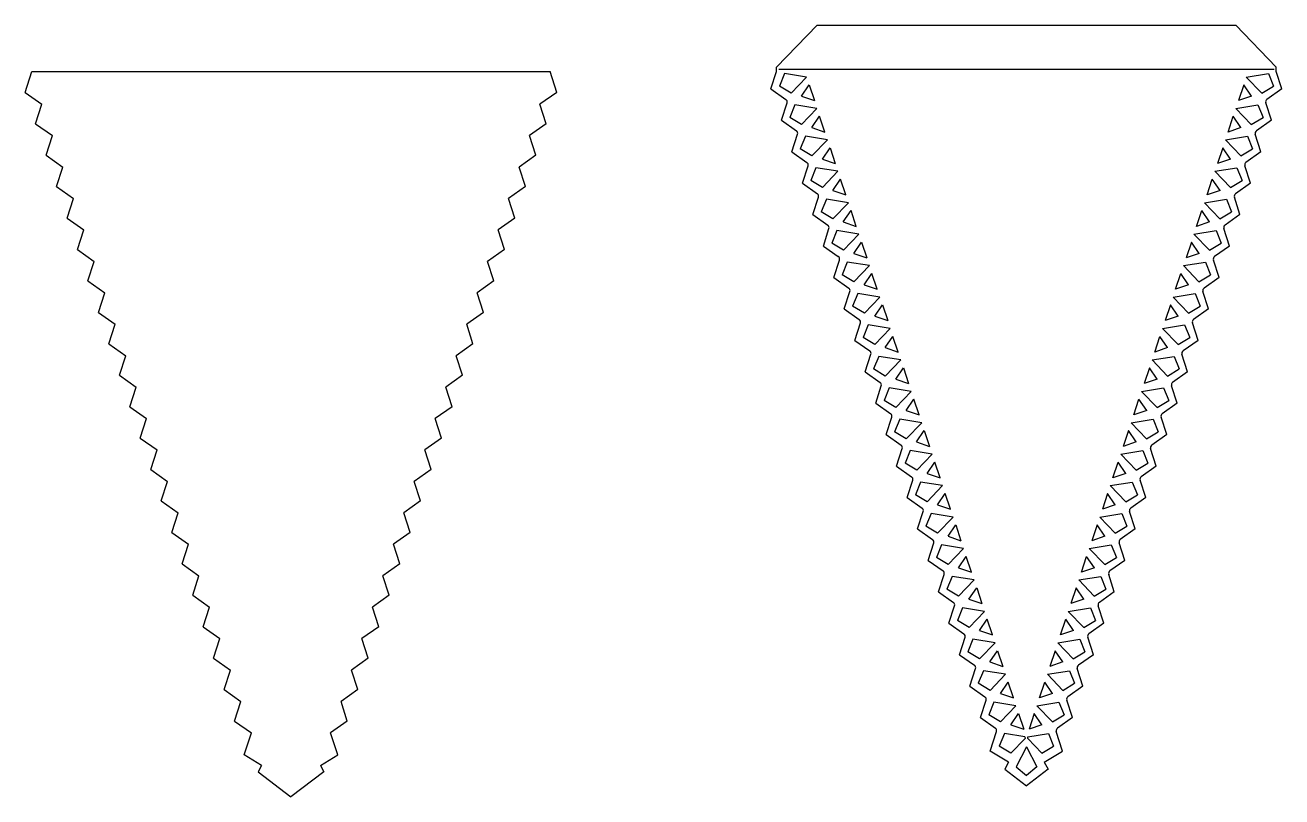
# Model space of a CAD drawing. Extents: x -1162 to -873, y 615 to 1000.
# Drawn here: x -1160.5 to -875.1, y 824.9 to 1000.1 of the extents above; entities that cross this region are included whole.
import ezdxf

# ---------------------------------------------------------------- set-up
doc = ezdxf.new("R2010")
doc.units = 0
doc.layers.get('0').update_dxf_attribs({"linetype": 'CONTINUOUS'})

msp = doc.modelspace()

# ---------------------------------------------------------------- linework, layer by layer
for p, q in [((-989.878614, 990.557107), (-980.701519, 1000.057107)), ((-980.701519, 1000.057107), (-885.591876, 1000.057107)), ((-885.591876, 1000.057107), (-876.414782, 990.557107)), ((-989.878614, 989.557107), (-989.878614, 990.557107)), ((-876.414782, 989.557107), (-876.414782, 990.557107)), ((-1160.541322, 984.808409), (-1159.008496, 989.557107)), ((-1159.008496, 989.557107), (-1041.34144, 989.557107)), ((-1039.808614, 984.808409), (-1041.34144, 989.557107)), ((-991.158051, 985.593409), (-989.878614, 989.557107)), ((-989.378614, 990.057107), (-876.914782, 990.057107)), ((-988.091414, 989.097715), (-989.254924, 986.227784)), ((-983.086842, 988.283812), (-988.091414, 989.097715)), ((-983.086842, 988.283812), (-986.602157, 984.629945)), ((-883.206553, 988.283812), (-878.201981, 989.097715)), ((-883.206553, 988.283812), (-879.691238, 984.629945)), ((-878.201981, 989.097715), (-877.038472, 986.227784)), ((-875.135345, 985.593409), (-876.414782, 989.557107)), ((-1160.541322, 984.808409), (-1156.729594, 982.115481)), ((-1039.808614, 984.808409), (-1043.620342, 982.115481)), ((-991.158051, 985.593409), (-987.756282, 983.190111)), ((-986.602157, 984.629945), (-989.254924, 986.227784)), ((-984.243486, 983.93476), (-982.492316, 986.500235)), ((-982.492316, 986.500235), (-981.303265, 982.933082)), ((-883.801079, 986.500235), (-884.99013, 982.933082)), ((-882.049909, 983.93476), (-883.801079, 986.500235)), ((-879.691238, 984.629945), (-877.038472, 986.227784)), ((-875.135345, 985.593409), (-878.537114, 983.190111)), ((-1158.163219, 977.674103), (-1156.729594, 982.115481)), ((-1042.186716, 977.674103), (-1043.620342, 982.115481)), ((-988.779949, 978.459103), (-987.500512, 982.422802)), ((-985.713311, 981.963408), (-986.876822, 979.093478)), ((-980.70874, 981.149506), (-985.713311, 981.963408)), ((-984.243486, 983.93476), (-981.303265, 982.933082)), ((-885.584656, 981.149506), (-880.580084, 981.963408)), ((-882.049909, 983.93476), (-884.99013, 982.933082)), ((-880.580084, 981.963408), (-879.416574, 979.093478)), ((-877.513447, 978.459103), (-878.792883, 982.422802)), ((-984.224055, 977.49564), (-986.876822, 979.093478)), ((-980.70874, 981.149506), (-984.224055, 977.49564)), ((-981.865384, 976.800455), (-980.114214, 979.365929)), ((-978.925163, 975.798776), (-980.114214, 979.365929)), ((-887.368232, 975.798776), (-886.179181, 979.365929)), ((-884.428011, 976.800455), (-886.179181, 979.365929)), ((-885.584656, 981.149506), (-882.06934, 977.49564)), ((-882.06934, 977.49564), (-879.416574, 979.093478)), ((-1158.163219, 977.674103), (-1154.351492, 974.981175)), ((-1042.186716, 977.674103), (-1045.998444, 974.981175)), ((-988.779949, 978.459103), (-985.378179, 976.055804)), ((-981.865384, 976.800455), (-978.925163, 975.798776)), ((-884.428011, 976.800455), (-887.368232, 975.798776)), ((-877.513447, 978.459103), (-880.915216, 976.055804)), ((-1155.785117, 970.539796), (-1154.351492, 974.981175)), ((-1044.564819, 970.539796), (-1045.998444, 974.981175)), ((-986.401846, 971.324797), (-985.12241, 975.288497)), ((-983.33521, 974.829103), (-984.498719, 971.959172)), ((-978.330638, 974.0152), (-983.33521, 974.829103)), ((-978.330638, 974.0152), (-981.845953, 970.361335)), ((-887.962758, 974.0152), (-882.958186, 974.829103)), ((-887.962758, 974.0152), (-884.447442, 970.361335)), ((-882.958186, 974.829103), (-881.794676, 971.959172)), ((-879.891549, 971.324797), (-881.170985, 975.288497)), ((-1155.785117, 970.539796), (-1151.97339, 967.846869)), ((-1044.564819, 970.539796), (-1048.376546, 967.846869)), ((-986.401846, 971.324797), (-983.000077, 968.921499)), ((-981.845953, 970.361335), (-984.498719, 971.959172)), ((-979.487282, 969.666149), (-977.736112, 972.231624)), ((-977.736112, 972.231624), (-976.547061, 968.66447)), ((-888.557283, 972.231624), (-889.746334, 968.66447)), ((-886.806113, 969.666149), (-888.557283, 972.231624)), ((-884.447442, 970.361335), (-881.794676, 971.959172)), ((-879.891549, 971.324797), (-883.293318, 968.921499)), ((-1153.407016, 963.405491), (-1151.97339, 967.846869)), ((-1046.94292, 963.405491), (-1048.376546, 967.846869)), ((-984.023744, 964.190491), (-982.744308, 968.154191)), ((-980.957108, 967.694798), (-982.120617, 964.824867)), ((-975.952536, 966.880894), (-980.957108, 967.694798)), ((-979.487282, 969.666149), (-976.547061, 968.66447)), ((-890.34086, 966.880894), (-885.336288, 967.694798)), ((-886.806113, 969.666149), (-889.746334, 968.66447)), ((-885.336288, 967.694798), (-884.172778, 964.824867)), ((-882.269651, 964.190491), (-883.549088, 968.154191)), ((-979.467851, 963.227028), (-982.120617, 964.824867)), ((-975.952536, 966.880894), (-979.467851, 963.227028)), ((-977.10918, 962.531843), (-975.35801, 965.097318)), ((-974.168959, 961.530165), (-975.35801, 965.097318)), ((-892.124436, 961.530165), (-890.935385, 965.097318)), ((-889.184215, 962.531843), (-890.935385, 965.097318)), ((-890.34086, 966.880894), (-886.825544, 963.227028)), ((-886.825544, 963.227028), (-884.172778, 964.824867)), ((-1153.407016, 963.405491), (-1149.595288, 960.712563)), ((-1046.94292, 963.405491), (-1050.754648, 960.712563)), ((-984.023744, 964.190491), (-980.621975, 961.787194)), ((-977.10918, 962.531843), (-974.168959, 961.530165)), ((-889.184215, 962.531843), (-892.124436, 961.530165)), ((-882.269651, 964.190491), (-885.67142, 961.787194)), ((-1151.028913, 956.271184), (-1149.595288, 960.712563)), ((-1049.321022, 956.271184), (-1050.754648, 960.712563)), ((-981.645642, 957.056185), (-980.366206, 961.019885)), ((-978.579006, 960.560491), (-979.742515, 957.690561)), ((-973.574434, 959.746588), (-978.579006, 960.560491)), ((-973.574434, 959.746588), (-977.089749, 956.092723)), ((-892.718962, 959.746588), (-887.71439, 960.560491)), ((-892.718962, 959.746588), (-889.203646, 956.092723)), ((-887.71439, 960.560491), (-886.55088, 957.690561)), ((-884.647753, 957.056185), (-885.92719, 961.019885)), ((-1151.028913, 956.271184), (-1147.217186, 953.578258)), ((-1049.321022, 956.271184), (-1053.13275, 953.578258)), ((-981.645642, 957.056185), (-978.243873, 954.652888)), ((-977.089749, 956.092723), (-979.742515, 957.690561)), ((-974.731078, 955.397537), (-972.979908, 957.963012)), ((-971.790857, 954.395859), (-972.979908, 957.963012)), ((-894.502538, 954.395859), (-893.313487, 957.963012)), ((-891.562317, 955.397537), (-893.313487, 957.963012)), ((-889.203646, 956.092723), (-886.55088, 957.690561)), ((-884.647753, 957.056185), (-888.049522, 954.652888)), ((-1148.650812, 949.136879), (-1147.217186, 953.578258)), ((-1051.699124, 949.136879), (-1053.13275, 953.578258)), ((-979.26754, 949.92188), (-977.988103, 953.885579)), ((-976.200904, 953.426186), (-977.364413, 950.556256)), ((-971.196332, 952.612283), (-976.200904, 953.426186)), ((-974.731078, 955.397537), (-971.790857, 954.395859)), ((-895.097064, 952.612283), (-890.092492, 953.426186)), ((-891.562317, 955.397537), (-894.502538, 954.395859)), ((-890.092492, 953.426186), (-888.928982, 950.556256)), ((-887.025855, 949.92188), (-888.305292, 953.885579)), ((-974.711647, 948.958416), (-977.364413, 950.556256)), ((-971.196332, 952.612283), (-974.711647, 948.958416)), ((-972.352976, 948.263231), (-970.601806, 950.828706)), ((-970.601806, 950.828706), (-969.412755, 947.261554)), ((-895.691589, 950.828706), (-896.88064, 947.261554)), ((-893.94042, 948.263231), (-895.691589, 950.828706)), ((-895.097064, 952.612283), (-891.581748, 948.958416)), ((-891.581748, 948.958416), (-888.928982, 950.556256)), ((-1148.650812, 949.136879), (-1144.839084, 946.443951)), ((-1051.699124, 949.136879), (-1055.510852, 946.443951)), ((-979.26754, 949.92188), (-975.865771, 947.518583)), ((-972.352976, 948.263231), (-969.412755, 947.261554)), ((-893.94042, 948.263231), (-896.88064, 947.261554)), ((-887.025855, 949.92188), (-890.427624, 947.518583)), ((-1146.272709, 942.002573), (-1144.839084, 946.443951)), ((-1054.077226, 942.002573), (-1055.510852, 946.443951)), ((-976.889438, 942.787574), (-975.610002, 946.751273)), ((-973.822801, 946.291879), (-974.986311, 943.42195)), ((-968.818229, 945.477977), (-973.822801, 946.291879)), ((-968.818229, 945.477977), (-972.333545, 941.824111)), ((-897.475166, 945.477977), (-892.470594, 946.291879)), ((-897.475166, 945.477977), (-893.95985, 941.824111)), ((-892.470594, 946.291879), (-891.307084, 943.42195)), ((-889.403957, 942.787574), (-890.683394, 946.751273)), ((-1146.272709, 942.002573), (-1142.460982, 939.309646)), ((-1054.077226, 942.002573), (-1057.888954, 939.309646)), ((-976.889438, 942.787574), (-973.487669, 940.384276)), ((-972.333545, 941.824111), (-974.986311, 943.42195)), ((-969.974874, 941.128926), (-968.223704, 943.6944)), ((-967.034653, 940.127248), (-968.223704, 943.6944)), ((-899.258742, 940.127248), (-898.069692, 943.6944)), ((-896.318522, 941.128926), (-898.069692, 943.6944)), ((-893.95985, 941.824111), (-891.307084, 943.42195)), ((-889.403957, 942.787574), (-892.805727, 940.384276)), ((-1143.894608, 934.868267), (-1142.460982, 939.309646)), ((-1056.455328, 934.868267), (-1057.888954, 939.309646)), ((-974.511336, 935.653268), (-973.2319, 939.616968)), ((-971.444699, 939.157574), (-972.608209, 936.287644)), ((-966.440127, 938.343671), (-971.444699, 939.157574)), ((-969.974874, 941.128926), (-967.034653, 940.127248)), ((-899.853268, 938.343671), (-894.848696, 939.157574)), ((-896.318522, 941.128926), (-899.258742, 940.127248)), ((-894.848696, 939.157574), (-893.685186, 936.287644)), ((-891.782059, 935.653268), (-893.061496, 939.616968)), ((-969.955443, 934.689806), (-972.608209, 936.287644)), ((-966.440127, 938.343671), (-969.955443, 934.689806)), ((-967.596772, 933.99462), (-965.845602, 936.560095)), ((-965.845602, 936.560095), (-964.656551, 932.992942)), ((-900.447793, 936.560095), (-901.636845, 932.992942)), ((-898.696624, 933.99462), (-900.447793, 936.560095)), ((-899.853268, 938.343671), (-896.337952, 934.689806)), ((-896.337952, 934.689806), (-893.685186, 936.287644)), ((-1143.894608, 934.868267), (-1140.08288, 932.175339)), ((-1056.455328, 934.868267), (-1060.267056, 932.175339)), ((-974.511336, 935.653268), (-971.109567, 933.24997)), ((-967.596772, 933.99462), (-964.656551, 932.992942)), ((-898.696624, 933.99462), (-901.636845, 932.992942)), ((-891.782059, 935.653268), (-895.183828, 933.24997)), ((-1141.516505, 927.733961), (-1140.08288, 932.175339)), ((-1058.83343, 927.733961), (-1060.267056, 932.175339)), ((-972.133234, 928.518963), (-970.853797, 932.482662)), ((-969.066597, 932.023269), (-970.230107, 929.153338)), ((-964.062025, 931.209366), (-969.066597, 932.023269)), ((-964.062025, 931.209366), (-967.577341, 927.555499)), ((-902.23137, 931.209366), (-897.226798, 932.023269)), ((-902.23137, 931.209366), (-898.716055, 927.555499)), ((-897.226798, 932.023269), (-896.063288, 929.153338)), ((-894.160161, 928.518963), (-895.439598, 932.482662)), ((-1141.516505, 927.733961), (-1137.704778, 925.041034)), ((-1058.83343, 927.733961), (-1062.645158, 925.041034)), ((-972.133234, 928.518963), (-968.731465, 926.115665)), ((-967.577341, 927.555499), (-970.230107, 929.153338)), ((-965.21867, 926.860315), (-963.4675, 929.425789)), ((-962.278449, 925.858636), (-963.4675, 929.425789)), ((-904.014947, 925.858636), (-902.825896, 929.425789)), ((-901.074726, 926.860315), (-902.825896, 929.425789)), ((-898.716055, 927.555499), (-896.063288, 929.153338)), ((-894.160161, 928.518963), (-897.56193, 926.115665)), ((-1139.138403, 920.599655), (-1137.704778, 925.041034)), ((-1061.211532, 920.599655), (-1062.645158, 925.041034)), ((-969.755132, 921.384657), (-968.475695, 925.348356)), ((-966.688495, 924.888963), (-967.852005, 922.019032)), ((-961.683923, 924.07506), (-966.688495, 924.888963)), ((-965.21867, 926.860315), (-962.278449, 925.858636)), ((-904.609472, 924.07506), (-899.6049, 924.888963)), ((-901.074726, 926.860315), (-904.014947, 925.858636)), ((-899.6049, 924.888963), (-898.441391, 922.019032)), ((-896.538264, 921.384657), (-897.8177, 925.348356)), ((-965.199239, 920.421194), (-967.852005, 922.019032)), ((-961.683923, 924.07506), (-965.199239, 920.421194)), ((-962.840568, 919.726009), (-961.089398, 922.291483)), ((-961.089398, 922.291483), (-959.900347, 918.72433)), ((-905.203998, 922.291483), (-906.393049, 918.72433)), ((-903.452828, 919.726009), (-905.203998, 922.291483)), ((-904.609472, 924.07506), (-901.094157, 920.421194)), ((-901.094157, 920.421194), (-898.441391, 922.019032)), ((-1139.138403, 920.599655), (-1135.326676, 917.906728)), ((-1061.211532, 920.599655), (-1065.02326, 917.906728)), ((-969.755132, 921.384657), (-966.353363, 918.981358)), ((-962.840568, 919.726009), (-959.900347, 918.72433)), ((-903.452828, 919.726009), (-906.393049, 918.72433)), ((-896.538264, 921.384657), (-899.940033, 918.981358)), ((-1136.760302, 913.46535), (-1135.326676, 917.906728)), ((-1063.589634, 913.46535), (-1065.02326, 917.906728)), ((-967.37703, 914.250351), (-966.097593, 918.214051)), ((-964.310393, 917.754657), (-965.473903, 914.884727)), ((-959.305821, 916.940754), (-964.310393, 917.754657)), ((-959.305821, 916.940754), (-962.821137, 913.286889)), ((-906.987574, 916.940754), (-901.983002, 917.754657)), ((-906.987574, 916.940754), (-903.472259, 913.286889)), ((-901.983002, 917.754657), (-900.819492, 914.884727)), ((-898.916365, 914.250351), (-900.195802, 918.214051)), ((-1136.760302, 913.46535), (-1132.948574, 910.772422)), ((-1063.589634, 913.46535), (-1067.401362, 910.772422)), ((-967.37703, 914.250351), (-963.975261, 911.847053)), ((-962.821137, 913.286889), (-965.473903, 914.884727)), ((-960.462465, 912.591702), (-958.711296, 915.157178)), ((-957.522244, 911.590024), (-958.711296, 915.157178)), ((-908.771151, 911.590024), (-907.5821, 915.157178)), ((-905.83093, 912.591702), (-907.5821, 915.157178)), ((-903.472259, 913.286889), (-900.819492, 914.884727)), ((-898.916365, 914.250351), (-902.318135, 911.847053)), ((-1134.382199, 906.331043), (-1132.948574, 910.772422)), ((-1065.967736, 906.331043), (-1067.401362, 910.772422)), ((-964.998928, 907.116045), (-963.719491, 911.079745)), ((-961.932291, 910.620351), (-963.095801, 907.750421)), ((-956.927719, 909.806448), (-961.932291, 910.620351)), ((-960.462465, 912.591702), (-957.522244, 911.590024)), ((-909.365676, 909.806448), (-904.361104, 910.620351)), ((-905.83093, 912.591702), (-908.771151, 911.590024)), ((-904.361104, 910.620351), (-903.197595, 907.750421)), ((-901.294468, 907.116045), (-902.573904, 911.079745)), ((-960.443035, 906.152583), (-963.095801, 907.750421)), ((-956.927719, 909.806448), (-960.443035, 906.152583)), ((-958.084363, 905.457397), (-956.333194, 908.022873)), ((-956.333194, 908.022873), (-955.144143, 904.455719)), ((-909.960202, 908.022873), (-911.149253, 904.455719)), ((-908.209032, 905.457397), (-909.960202, 908.022873)), ((-909.365676, 909.806448), (-905.850361, 906.152583)), ((-905.850361, 906.152583), (-903.197595, 907.750421)), ((-1134.382199, 906.331043), (-1130.570472, 903.638116)), ((-1065.967736, 906.331043), (-1069.779464, 903.638116)), ((-964.998928, 907.116045), (-961.597159, 904.712748)), ((-958.084363, 905.457397), (-955.144143, 904.455719)), ((-908.209032, 905.457397), (-911.149253, 904.455719)), ((-901.294468, 907.116045), (-904.696237, 904.712748)), ((-1132.004098, 899.196738), (-1130.570472, 903.638116)), ((-1068.345838, 899.196738), (-1069.779464, 903.638116)), ((-962.620826, 899.981739), (-961.341389, 903.945439)), ((-959.554189, 903.486045), (-960.717699, 900.616115)), ((-954.549617, 902.672142), (-959.554189, 903.486045)), ((-954.549617, 902.672142), (-958.064932, 899.018276)), ((-911.743778, 902.672142), (-906.739207, 903.486045)), ((-911.743778, 902.672142), (-908.228463, 899.018276)), ((-906.739207, 903.486045), (-905.575697, 900.616115)), ((-903.67257, 899.981739), (-904.952006, 903.945439)), ((-1132.004098, 899.196738), (-1128.19237, 896.50381)), ((-1068.345838, 899.196738), (-1072.157566, 896.50381)), ((-962.620826, 899.981739), (-959.219057, 897.578442)), ((-958.064932, 899.018276), (-960.717699, 900.616115)), ((-955.706261, 898.323091), (-953.955091, 900.888565)), ((-952.766041, 897.321414), (-953.955091, 900.888565)), ((-913.527355, 897.321414), (-912.338304, 900.888565)), ((-910.587134, 898.323091), (-912.338304, 900.888565)), ((-908.228463, 899.018276), (-905.575697, 900.616115)), ((-903.67257, 899.981739), (-907.074339, 897.578442)), ((-1129.625995, 892.062431), (-1128.19237, 896.50381)), ((-1070.72394, 892.062431), (-1072.157566, 896.50381)), ((-960.242724, 892.847434), (-958.963287, 896.811133)), ((-957.176087, 896.351739), (-958.339597, 893.48181)), ((-952.171515, 895.537837), (-957.176087, 896.351739)), ((-955.706261, 898.323091), (-952.766041, 897.321414)), ((-914.12188, 895.537837), (-909.117309, 896.351739)), ((-910.587134, 898.323091), (-913.527355, 897.321414)), ((-909.117309, 896.351739), (-907.953799, 893.48181)), ((-906.050672, 892.847434), (-907.330108, 896.811133)), ((-955.686831, 891.883971), (-958.339597, 893.48181)), ((-952.171515, 895.537837), (-955.686831, 891.883971)), ((-953.328159, 891.188784), (-951.576989, 893.754258)), ((-950.387938, 890.187107), (-951.576989, 893.754258)), ((-914.716405, 893.754262), (-915.905457, 890.187109)), ((-912.965235, 891.188787), (-914.716405, 893.754262)), ((-914.12188, 895.537837), (-910.606565, 891.883971)), ((-910.606565, 891.883971), (-907.953799, 893.48181)), ((-1129.625995, 892.062431), (-1125.814268, 889.369505)), ((-1070.72394, 892.062431), (-1074.535668, 889.369505)), ((-960.242724, 892.847434), (-956.840954, 890.444136)), ((-953.328159, 891.188784), (-950.387938, 890.187107)), ((-912.965235, 891.188787), (-915.905457, 890.187109)), ((-906.050672, 892.847434), (-909.452441, 890.444136)), ((-1127.247894, 884.928126), (-1125.814268, 889.369505)), ((-1073.102042, 884.928126), (-1074.535668, 889.369505)), ((-957.864622, 885.713129), (-956.585185, 889.676827)), ((-954.797986, 889.217434), (-955.961496, 886.347504)), ((-949.793413, 888.403532), (-954.797986, 889.217434)), ((-949.793413, 888.403532), (-953.308729, 884.749665)), ((-916.499982, 888.403532), (-911.49541, 889.217434)), ((-916.499982, 888.403532), (-912.984666, 884.749665)), ((-911.49541, 889.217434), (-910.3319, 886.347504)), ((-908.428774, 885.713129), (-909.708211, 889.676827)), ((-1127.247894, 884.928126), (-1123.436166, 882.235198)), ((-1073.102042, 884.928126), (-1076.913769, 882.235198)), ((-957.864622, 885.713129), (-954.462852, 883.30983)), ((-953.308729, 884.749665), (-955.961496, 886.347504)), ((-950.950058, 884.05448), (-949.198888, 886.619955)), ((-949.198888, 886.619955), (-948.009836, 883.052802)), ((-917.094508, 886.619955), (-918.283559, 883.052802)), ((-915.343337, 884.05448), (-917.094508, 886.619955)), ((-912.984666, 884.749665), (-910.3319, 886.347504)), ((-908.428774, 885.713129), (-911.830543, 883.30983)), ((-1124.869792, 877.793819), (-1123.436166, 882.235198)), ((-1075.480144, 877.793819), (-1076.913769, 882.235198)), ((-955.486519, 878.578822), (-954.207083, 882.542522)), ((-952.419884, 882.083128), (-953.583393, 879.213197)), ((-947.415311, 881.269225), (-952.419884, 882.083128)), ((-950.950058, 884.05448), (-948.009836, 883.052802)), ((-918.878085, 881.269225), (-913.873512, 882.083128)), ((-915.343337, 884.05448), (-918.283559, 883.052802)), ((-913.873512, 882.083128), (-912.710002, 879.213197)), ((-910.806876, 878.578822), (-912.086312, 882.542522)), ((-950.930627, 877.61536), (-953.583393, 879.213197)), ((-947.415311, 881.269225), (-950.930627, 877.61536)), ((-948.571956, 876.920174), (-946.820785, 879.485648)), ((-945.631734, 875.918496), (-946.820785, 879.485648)), ((-920.661661, 875.918496), (-919.47261, 879.485648)), ((-917.721439, 876.920174), (-919.47261, 879.485648)), ((-918.878085, 881.269225), (-915.362768, 877.61536)), ((-915.362768, 877.61536), (-912.710002, 879.213197)), ((-1124.869792, 877.793819), (-1121.058064, 875.100893)), ((-1075.480144, 877.793819), (-1079.291872, 875.100893)), ((-955.486519, 878.578822), (-952.08475, 876.175524)), ((-948.571956, 876.920174), (-945.631734, 875.918496)), ((-917.721439, 876.920174), (-920.661661, 875.918496)), ((-910.806876, 878.578822), (-914.208645, 876.175524)), ((-1122.49169, 870.659514), (-1121.058064, 875.100893)), ((-1077.858246, 870.659514), (-1079.291872, 875.100893)), ((-953.108417, 871.444517), (-951.828981, 875.408217)), ((-950.041782, 874.948823), (-951.205291, 872.078892)), ((-945.037209, 874.13492), (-950.041782, 874.948823)), ((-945.037209, 874.13492), (-948.552525, 870.481054)), ((-921.256187, 874.13492), (-916.251614, 874.948823)), ((-921.256187, 874.13492), (-917.74087, 870.481054)), ((-916.251614, 874.948823), (-915.088104, 872.078892)), ((-913.184978, 871.444517), (-914.464414, 875.408217)), ((-1122.49169, 870.659514), (-1118.679962, 867.966586)), ((-1077.858246, 870.659514), (-1081.669973, 867.966586)), ((-953.108417, 871.444517), (-949.706648, 869.041219)), ((-948.552525, 870.481054), (-951.205291, 872.078892)), ((-946.193854, 869.785867), (-944.442683, 872.351343)), ((-944.442683, 872.351343), (-943.253632, 868.78419)), ((-921.850712, 872.351343), (-923.039763, 868.78419)), ((-920.099542, 869.785867), (-921.850712, 872.351343)), ((-917.74087, 870.481054), (-915.088104, 872.078892)), ((-913.184978, 871.444517), (-916.586747, 869.041219)), ((-1120.113588, 863.525208), (-1118.679962, 867.966586)), ((-1080.236348, 863.525208), (-1081.669973, 867.966586)), ((-950.730315, 864.310211), (-949.450879, 868.27391)), ((-947.66368, 867.814517), (-948.827189, 864.944587)), ((-942.659107, 867.000615), (-947.66368, 867.814517)), ((-946.193854, 869.785867), (-943.253632, 868.78419)), ((-923.634289, 867.000615), (-918.629716, 867.814517)), ((-920.099542, 869.785867), (-923.039763, 868.78419)), ((-918.629716, 867.814517), (-917.466206, 864.944587)), ((-915.56308, 864.310211), (-916.842517, 868.27391)), ((-946.174423, 863.346747), (-948.827189, 864.944587)), ((-942.659107, 867.000615), (-946.174423, 863.346747)), ((-943.815752, 862.651562), (-942.064581, 865.217038)), ((-940.87553, 861.649884), (-942.064581, 865.217038)), ((-925.417865, 861.649884), (-924.228814, 865.217038)), ((-922.477644, 862.651562), (-924.228814, 865.217038)), ((-923.634289, 867.000615), (-920.118972, 863.346747)), ((-920.118972, 863.346747), (-917.466206, 864.944587)), ((-1120.113588, 863.525208), (-1116.30186, 860.832281)), ((-1080.236348, 863.525208), (-1084.048076, 860.832281)), ((-950.730315, 864.310211), (-947.328546, 861.906913)), ((-943.815752, 862.651562), (-940.87553, 861.649884)), ((-922.477644, 862.651562), (-925.417865, 861.649884)), ((-915.56308, 864.310211), (-918.964849, 861.906913)), ((-1117.735486, 856.390902), (-1116.30186, 860.832281)), ((-1082.61445, 856.390902), (-1084.048076, 860.832281)), ((-948.352213, 857.175904), (-947.072777, 861.139605)), ((-945.285577, 860.68021), (-946.449087, 857.81028)), ((-940.281004, 859.866307), (-945.285577, 860.68021)), ((-940.281004, 859.866307), (-943.796321, 856.212442)), ((-926.012391, 859.866307), (-921.007818, 860.68021)), ((-926.012391, 859.866307), (-922.497074, 856.212442)), ((-921.007818, 860.68021), (-919.844308, 857.81028)), ((-917.941182, 857.175904), (-919.220619, 861.139605)), ((-1117.735486, 856.390902), (-1113.923758, 853.697975)), ((-1082.61445, 856.390902), (-1086.426177, 853.697975)), ((-948.352213, 857.175904), (-944.950444, 854.772607)), ((-943.796321, 856.212442), (-946.449087, 857.81028)), ((-941.43765, 855.517257), (-939.686479, 858.082732)), ((-939.686479, 858.082732), (-938.497428, 854.515579)), ((-926.606916, 858.082732), (-927.795967, 854.515579)), ((-924.855745, 855.517257), (-926.606916, 858.082732)), ((-922.497074, 856.212442), (-919.844308, 857.81028)), ((-917.941182, 857.175904), (-921.342951, 854.772607)), ((-1115.357384, 849.256596), (-1113.923758, 853.697975)), ((-1084.992552, 849.256596), (-1086.426177, 853.697975)), ((-945.974111, 850.041599), (-944.694675, 854.0053)), ((-942.907475, 853.545905), (-944.070985, 850.675975)), ((-937.902902, 852.732002), (-942.907475, 853.545905)), ((-941.43765, 855.517257), (-938.497428, 854.515579)), ((-928.390493, 852.732002), (-923.38592, 853.545905)), ((-924.855745, 855.517257), (-927.795967, 854.515579)), ((-923.38592, 853.545905), (-922.22241, 850.675975)), ((-920.319284, 850.041599), (-921.598721, 854.0053)), ((-941.418219, 849.078137), (-944.070985, 850.675975)), ((-937.902902, 852.732002), (-941.418219, 849.078137)), ((-939.059548, 848.382951), (-937.308377, 850.948426)), ((-936.119326, 847.381273), (-937.308377, 850.948426)), ((-930.17407, 847.381273), (-928.985019, 850.948426)), ((-927.233848, 848.382951), (-928.985019, 850.948426)), ((-928.390493, 852.732002), (-924.875176, 849.078137)), ((-924.875176, 849.078137), (-922.22241, 850.675975)), ((-1115.357384, 849.256596), (-1111.545656, 846.563669)), ((-1084.992552, 849.256596), (-1088.804279, 846.563669)), ((-945.974111, 850.041599), (-942.572342, 847.638302)), ((-939.059548, 848.382951), (-936.119326, 847.381273)), ((-927.233848, 848.382951), (-930.17407, 847.381273)), ((-920.319284, 850.041599), (-923.721053, 847.638302)), ((-1112.979282, 842.12229), (-1111.545656, 846.563669)), ((-1087.370654, 842.12229), (-1088.804279, 846.563669)), ((-943.596009, 842.907294), (-942.316572, 846.870993)), ((-940.529373, 846.4116), (-941.692883, 843.541669)), ((-935.524801, 845.597697), (-940.529373, 846.4116)), ((-935.524801, 845.597697), (-939.040117, 841.94383)), ((-930.768595, 845.597697), (-925.764022, 846.4116)), ((-930.768595, 845.597697), (-927.253279, 841.94383)), ((-925.764022, 846.4116), (-924.600512, 843.541669)), ((-922.697386, 842.907294), (-923.976823, 846.870993)), ((-1112.979282, 842.12229), (-1109.167555, 839.429363)), ((-1087.370654, 842.12229), (-1091.182381, 839.429363)), ((-943.596009, 842.907294), (-940.19424, 840.503997)), ((-939.040117, 841.94383), (-941.692883, 843.541669)), ((-936.681446, 841.248645), (-934.930275, 843.81412)), ((-934.930275, 843.81412), (-933.741224, 840.246967)), ((-931.36312, 843.81412), (-932.552172, 840.246967)), ((-929.61195, 841.248645), (-931.36312, 843.81412)), ((-927.253279, 841.94383), (-924.600512, 843.541669)), ((-922.697386, 842.907294), (-926.099155, 840.503997)), ((-1110.786404, 834.414159), (-1109.167555, 839.429363)), ((-1089.563533, 834.414161), (-1091.182381, 839.429363)), ((-941.367649, 835.309086), (-939.93847, 839.736687)), ((-938.151272, 839.277295), (-939.314781, 836.407364)), ((-933.484845, 838.518385), (-938.151272, 839.277295)), ((-936.681446, 841.248645), (-933.741224, 840.246967)), ((-932.80855, 838.518385), (-928.142124, 839.277295)), ((-929.61195, 841.248645), (-932.552172, 840.246967)), ((-928.142124, 839.277295), (-926.978614, 836.407364)), ((-924.925746, 835.309086), (-926.354925, 839.736687)), ((-936.662015, 834.809525), (-939.314781, 836.407364)), ((-933.432611, 838.16621), (-936.662015, 834.809525)), ((-933.484845, 838.518385), (-933.432611, 838.16621)), ((-932.860783, 838.16621), (-932.80855, 838.518385)), ((-932.860783, 838.16621), (-929.631381, 834.809525)), ((-929.631381, 834.809525), (-926.978614, 836.407364)), ((-1106.881607, 832.062184), (-1110.786404, 834.414159)), ((-1093.468334, 832.062184), (-1089.563533, 834.414161)), ((-937.206656, 832.802797), (-941.367649, 835.309086)), ((-933.146697, 836.238489), (-935.501418, 831.748113)), ((-933.146697, 836.238489), (-930.791977, 831.748113)), ((-929.086739, 832.802797), (-924.925746, 835.309086)), ((-1106.881607, 832.062184), (-1107.654671, 830.587975)), ((-1107.654671, 830.587975), (-1100.17497, 824.909589)), ((-1092.69527, 830.587974), (-1100.17497, 824.909589)), ((-1093.468334, 832.062184), (-1092.69527, 830.587974)), ((-937.206656, 832.802797), (-938.069305, 831.157754)), ((-938.069305, 831.157754), (-933.146697, 827.420643)), ((-935.501418, 831.748113), (-933.146697, 829.736759)), ((-930.791977, 831.748113), (-933.146697, 829.736759)), ((-928.22409, 831.157753), (-933.146697, 827.420643)), ((-929.086739, 832.802797), (-928.22409, 831.157753))]:
    msp.add_line(p, q)
for centre, start, end in [((-988.150211, 982.632518), 342.110517, 54.759383), ((-878.143184, 982.632518), 125.240617, 197.889483), ((-985.772109, 975.498213), 342.110517, 54.759383), ((-880.521286, 975.498213), 125.240617, 197.889483), ((-983.394007, 968.363907), 342.110517, 54.759383), ((-882.899388, 968.363907), 125.240617, 197.889483), ((-981.015905, 961.229602), 342.110517, 54.759383), ((-885.27749, 961.229602), 125.240617, 197.889483), ((-978.637803, 954.095295), 342.110517, 54.759383), ((-887.655592, 954.095295), 125.240617, 197.889483), ((-976.259701, 946.960989), 342.110517, 54.759383), ((-890.033694, 946.960989), 125.240617, 197.889483), ((-973.881599, 939.826684), 342.110517, 54.759383), ((-892.411796, 939.826684), 125.240617, 197.889483), ((-971.503497, 932.692378), 342.110517, 54.759383), ((-894.789898, 932.692378), 125.240617, 197.889483), ((-969.125395, 925.558073), 342.110517, 54.759383), ((-897.168, 925.558073), 125.240617, 197.889483), ((-966.747293, 918.423767), 342.110517, 54.759383), ((-899.546103, 918.423767), 125.240617, 197.889483), ((-964.369191, 911.289461), 342.110517, 54.759383), ((-901.924205, 911.289461), 125.240617, 197.889483), ((-961.991089, 904.155155), 342.110517, 54.759383), ((-904.302307, 904.155155), 125.240617, 197.889483), ((-959.612987, 897.020849), 342.110517, 54.759383), ((-906.680409, 897.020849), 125.240617, 197.889483), ((-957.234885, 889.886543), 342.110517, 54.759383), ((-909.05851, 889.886543), 125.240617, 197.889483), ((-954.856783, 882.752238), 342.110517, 54.759383), ((-911.436612, 882.752238), 125.240617, 197.889483), ((-952.478681, 875.617933), 342.110517, 54.759383), ((-913.814714, 875.617933), 125.240617, 197.889483), ((-950.100579, 868.483626), 342.110517, 54.759383), ((-916.192816, 868.483626), 125.240617, 197.889483), ((-947.722477, 861.34932), 342.110517, 54.759383), ((-918.570918, 861.34932), 125.240617, 197.889483), ((-945.344375, 854.215015), 342.110517, 54.759383), ((-920.94902, 854.215015), 125.240617, 197.889483), ((-942.966273, 847.080709), 342.110517, 54.759383), ((-923.327122, 847.080709), 125.240617, 197.889483), ((-940.588171, 839.946403), 342.110517, 54.759383), ((-925.705225, 839.946403), 125.240617, 197.889483)]:
    msp.add_arc(centre, 0.682708, start, end)

doc.saveas('drawing.dxf')
